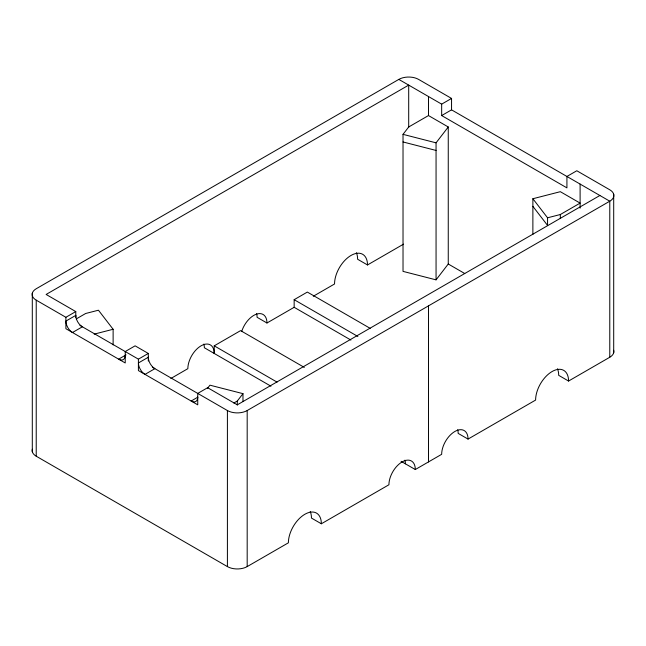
<?xml version="1.0" encoding="UTF-8"?>
<svg xmlns="http://www.w3.org/2000/svg" width="646" height="646" viewBox="0 0 646 646"><rect width="100%" height="100%" fill="white"/><g stroke="black" fill="none" stroke-linecap="round" stroke-linejoin="round"><path stroke-width="0.97" d="M207.503 388.343L209.942 385.178L242.977 393.656L242.977 401.263M403.023 134.352L408.7 126.979L428.484 115.561L448.259 126.979L448.259 264.004L436.058 279.855L403.023 271.377L403.023 134.352L436.058 142.831L448.259 126.979M233.86 403.015L237.3 401.029L242.977 393.656M398.816 79.401L441.662 104.143L441.662 115.561L451.554 109.852L451.554 98.434L418.592 79.401A13.986 8.075 0 0 0 398.816 79.401L36.224 288.746A13.986 8.075 0 0 0 36.224 300.164L36.224 456.213L227.408 566.599A13.986 8.075 0 0 0 247.184 566.599L288.391 542.81A23.304 13.461 -60 0 1 304.872 514.264A23.304 13.461 -60 0 1 321.353 523.777L388.924 484.766A18.645 10.764 -60 0 1 402.111 461.922A18.645 10.764 -60 0 1 415.297 469.537L441.662 454.316A18.645 10.764 -60 0 1 454.849 431.48A18.645 10.764 -60 0 1 468.035 439.086L535.607 400.076A23.304 13.461 -60 0 1 552.088 371.531A23.304 13.461 -60 0 1 568.569 381.043L609.776 357.254A13.986 8.075 0 0 0 613.7 350.285M36.224 300.164L65.892 317.291L75.776 311.582L75.776 317.291M441.662 104.143L451.554 98.434M76.212 318.946L85.668 313.488L98.442 310.209L113.123 329.274L113.123 344.916M126.051 354.872L118.63 359.16A9.327 5.386 60 0 0 125.227 355.348M79.902 325.374L138.406 359.16L148.297 353.451L148.297 361.057M170.859 378.491L187.849 368.672A18.645 10.764 -60 0 1 201.035 345.836A18.645 10.764 -60 0 1 214.222 353.451L214.222 345.836L240.595 330.615L304.314 367.404M350.891 340.054L294.156 307.302L294.156 299.687L307.343 292.073L370.19 328.362M256.624 313.609A18.645 10.764 -60 0 1 257.076 317.291L266.959 323L294.156 307.302M313.294 296.256L334.539 283.99A23.304 13.461 -60 0 1 351.02 255.445A23.304 13.461 -60 0 1 367.501 264.957L403.556 244.14M532.877 198.734L547.558 217.799L560.332 214.52L580.108 203.102L560.332 191.684L532.877 198.734L532.877 234.433M599.884 195.496L237.3 404.832L207.632 387.705L197.741 393.414L197.741 404.832L138.406 370.578L138.406 359.16M152.416 367.243L227.408 410.541A13.986 8.075 0 0 0 247.184 410.541L609.776 201.205A13.986 8.075 0 0 0 609.776 189.787L576.813 170.754L566.922 176.463L566.922 187.881L441.662 115.561M94.187 334.135L113.123 329.274M403.023 141.967L436.058 150.445M451.554 109.852L609.776 201.205L609.776 357.254M448.259 264.004L464.74 273.516M367.501 264.957L357.609 259.248A23.304 13.461 -60 0 0 356.358 252.691M568.569 381.043L558.685 375.334A23.304 13.461 -60 0 0 557.425 368.777M294.156 299.687L357.876 336.477M468.035 439.086L458.151 433.377A18.645 10.764 -60 0 0 457.699 429.703M214.222 345.836L277.069 382.125M270.957 386.203L204.338 347.742A18.645 10.764 -60 0 0 203.886 344.06M401.069 461.325L415.297 469.537M75.776 311.582L46.116 294.455L408.7 85.111L408.7 127.399M148.297 353.451L135.111 345.836L125.227 351.545L125.227 362.963L65.892 328.709L65.892 317.291M321.353 523.777L311.461 518.068A23.304 13.461 -60 0 0 310.209 511.511M532.877 206.34L547.558 225.414L547.558 217.799M613.7 194.228L613.7 352.813M580.108 184.07L580.108 208.141M560.332 214.52L560.332 218.55M436.058 142.831L436.058 279.855M428.484 96.529L428.484 115.561M428.484 305.873L428.484 461.93M247.184 410.541L247.184 566.599M237.3 401.029L237.3 405.058M227.408 410.541L227.408 566.599M32.3 293.187L32.3 451.772M36.224 456.213A13.986 8.075 0 0 1 32.3 449.245M241.733 331.374A18.645 10.764 -60 0 1 256.519 314.142A18.645 10.764 -60 0 1 266.959 323M404.961 460.146A18.645 10.764 -60 0 1 405.405 463.828M75.776 315.385L65.892 321.094A9.327 5.386 60 0 0 72.481 332.512L82.373 326.803A9.327 5.386 60 0 1 75.776 315.385M148.297 357.254L138.406 362.963A9.327 5.386 60 0 0 145.003 374.381L154.887 368.672A9.327 5.386 60 0 1 148.297 357.254M197.741 397.217L191.151 401.029A9.327 5.386 60 0 0 197.741 397.217"/></g></svg>
